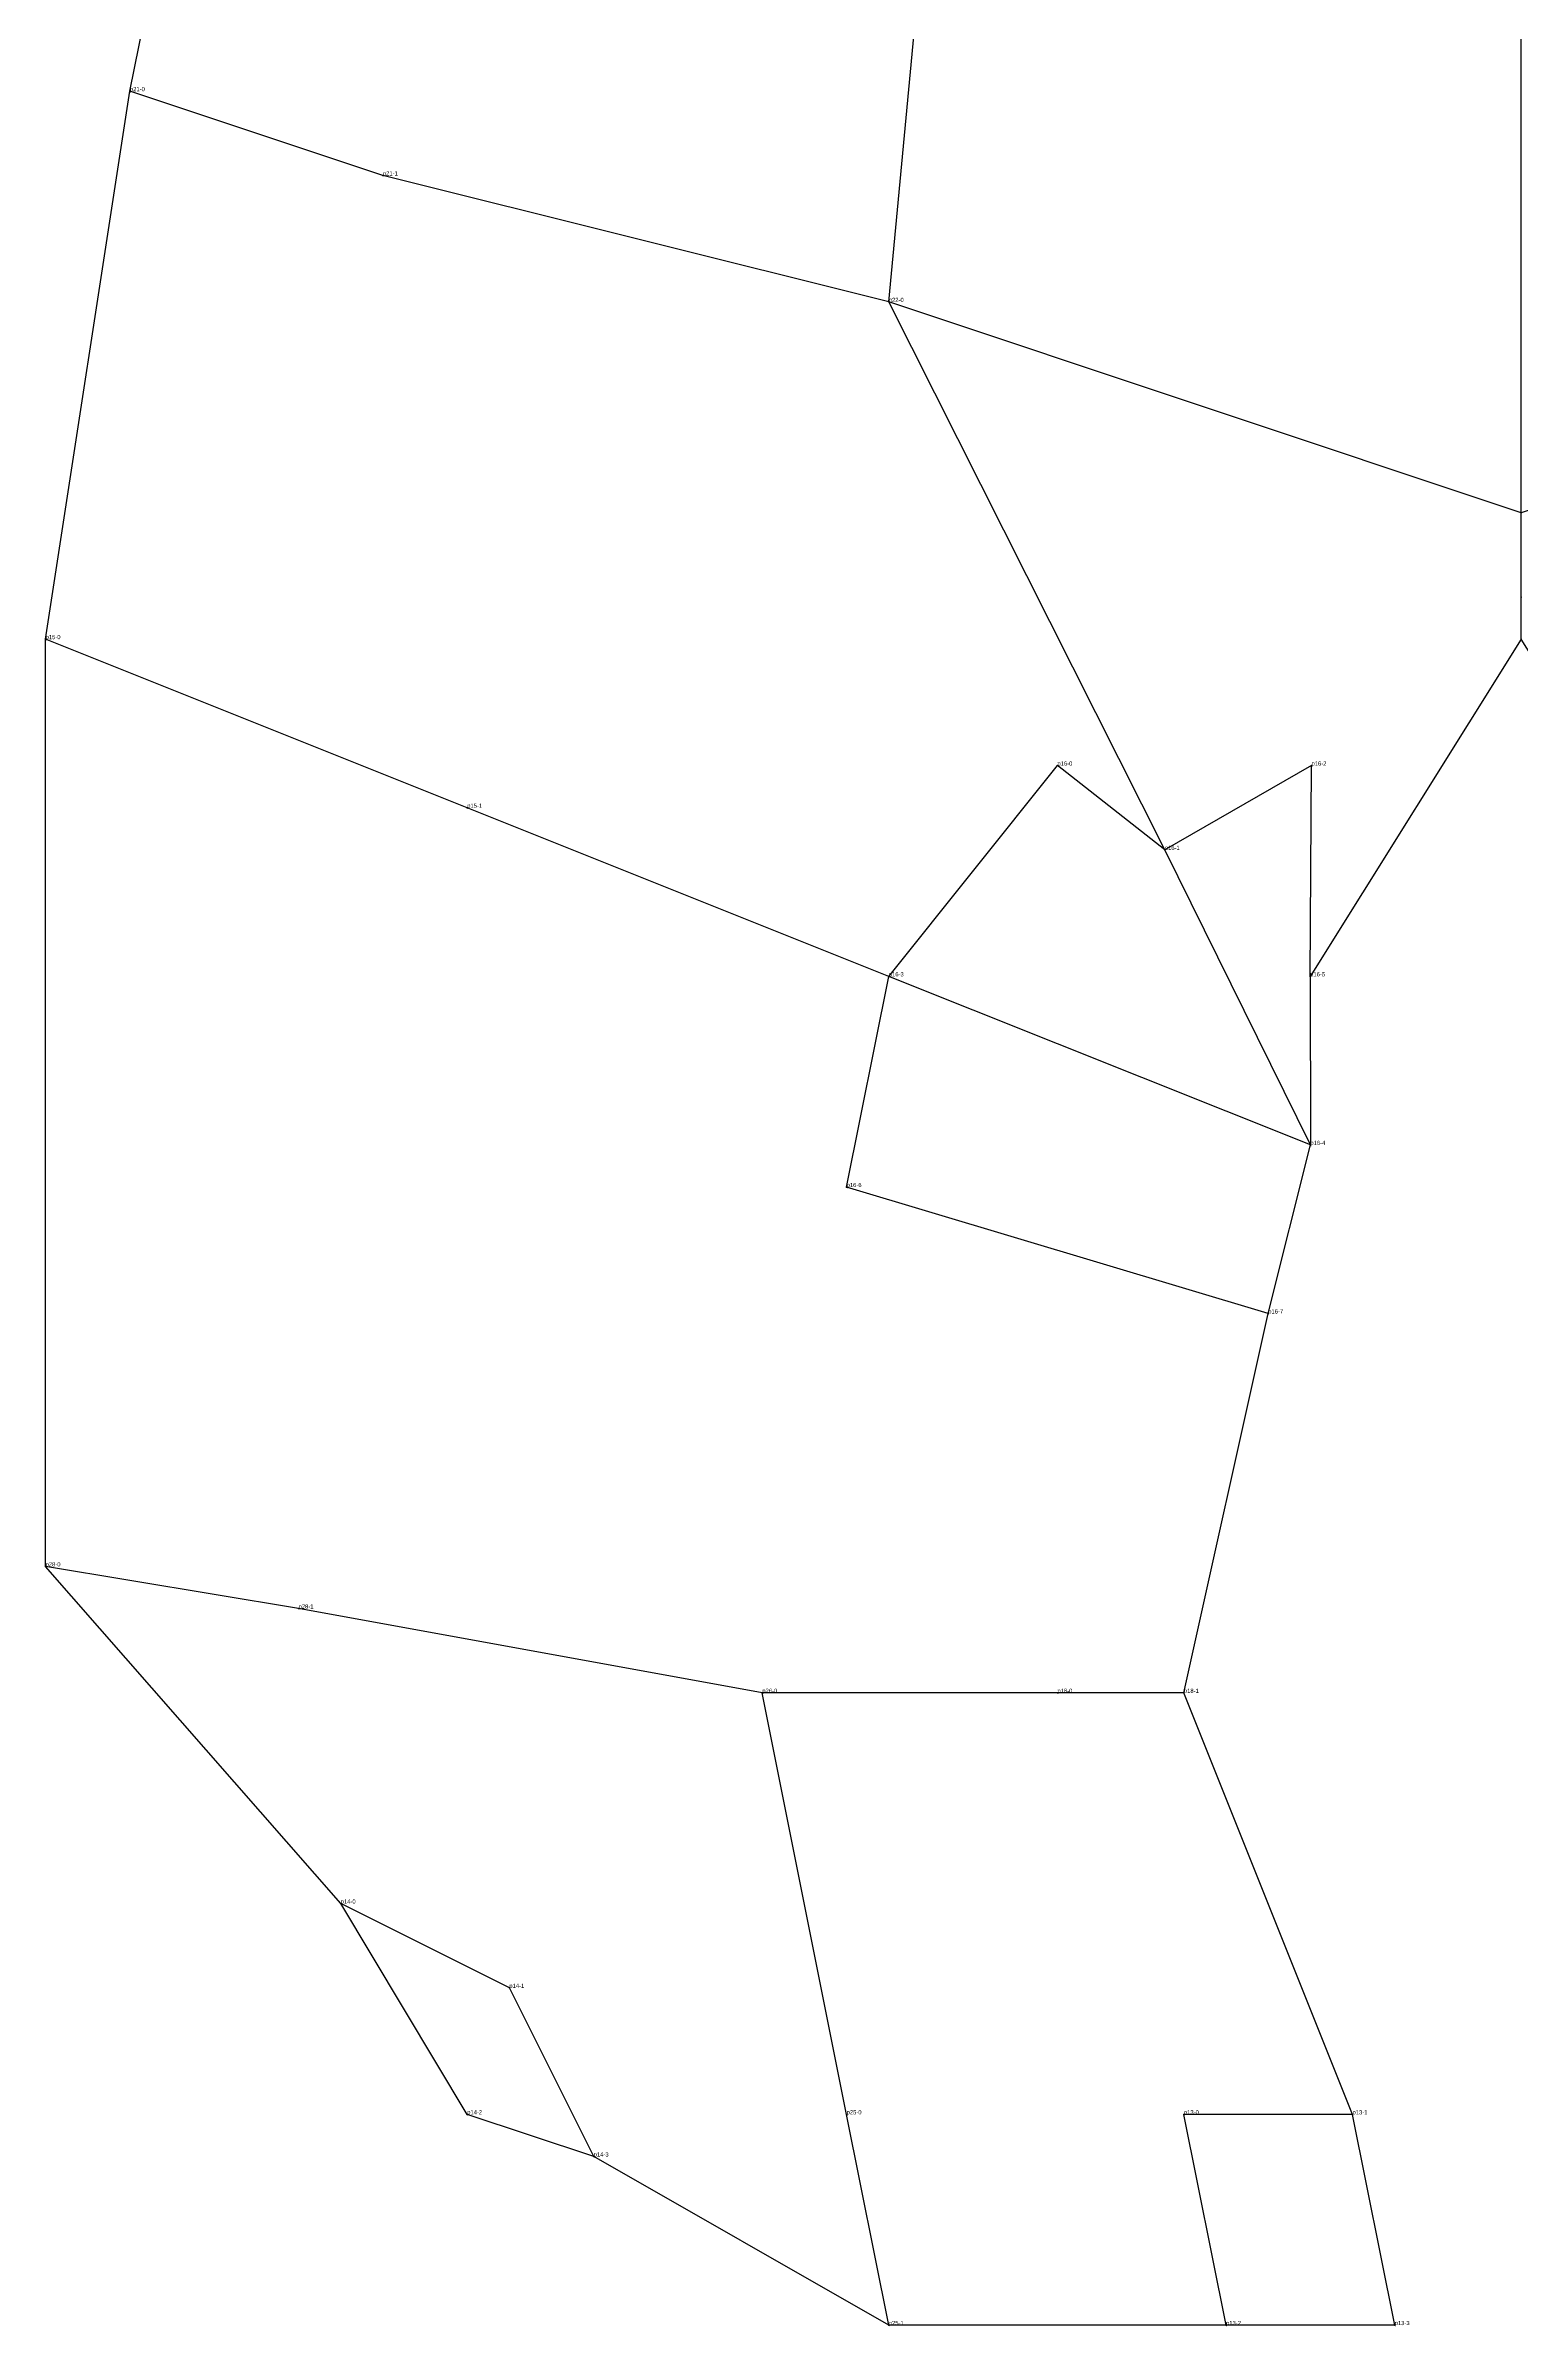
# Model space of a CAD drawing. Header units: metres. Extents: x -35 to 35.3, y -98 to 0.1.
# Drawn here: x -35 to 0, y -98 to -43.9 of the extents above; entities that cross this region are included whole.
import ezdxf

# ---------------------------------------------------------------- set-up
doc = ezdxf.new("R2010")
doc.units = ezdxf.units.M

msp = doc.modelspace()

# ---------------------------------------------------------------- linework, layer by layer
for p, q in [((-15, -50, 10), (-12, -18, 2)), ((0, -55, 10), (0, -18, 3)), ((-33, -45), (-29, -25, -5)), ((-35, -58), (-33, -45)), ((-27, -47, 3), (-33, -45)), ((-15, -50, 10), (-27, -47, 3)), ((0, -55, 10), (-15, -50, 10)), ((-8.453, -63, 3), (-15, -50, 10)), ((15, -50, 10), (0, -55, 10)), ((0, -57), (0, -55, 10)), ((0, -58, -1.044), (0, -57)), ((-25, -62), (-35, -58)), ((-35, -80), (-35, -58)), ((0, -58, -1.044), (-5.006, -66, 1.896)), ((5.006, -66, 1.896), (0, -58, -1.044)), ((-15, -66), (-11, -61, 2)), ((-8.453, -63, 3), (-11, -61, 2)), ((-4.973, -61, 2), (-8.453, -63, 3)), ((-5.006, -66, 1.896), (-4.973, -61, 2)), ((-15, -66), (-25, -62)), ((-5, -70), (-8.453, -63, 3)), ((-16, -71, -1), (-15, -66)), ((-5, -70), (-15, -66)), ((-5.006, -66, 1.896), (-5, -70)), ((-6, -74, -2), (-5, -70)), ((-6, -74, -2), (-16, -71, -1)), ((-8, -83, -5), (-6, -74, -2)), ((-28, -88, -5), (-35, -80)), ((-29, -81, -2), (-35, -80)), ((-18, -83, -5), (-29, -81, -2)), ((-11, -83, -5), (-18, -83, -5)), ((-16, -93, -8), (-18, -83, -5)), ((-8, -83, -5), (-11, -83, -5)), ((-4, -93, -5), (-8, -83, -5)), ((-24, -90, -6), (-28, -88, -5)), ((-25, -93, -8), (-28, -88, -5)), ((-22, -94, -8), (-24, -90, -6)), ((-22, -94, -8), (-25, -93, -8)), ((-15, -98, -10), (-16, -93, -8)), ((-4, -93, -5), (-8, -93, -6)), ((-7, -98, -7), (-8, -93, -6)), ((-3, -98, -5), (-4, -93, -5)), ((-15, -98, -10), (-22, -94, -8)), ((-7, -98, -7), (-15, -98, -10)), ((-3, -98, -5), (-7, -98, -7))]:
    msp.add_line(p, q)
for p in [(-33, -45), (-27, -47, 3), (-15, -50, 10), (0, -55, 10), (0, -57), (-35, -58), (0, -58, -1.044), (-11, -61, 2), (-4.973, -61, 2), (-25, -62), (-8.453, -63, 3), (-15, -66), (-5.006, -66, 1.896), (-5, -70), (-16, -71, -1), (-6, -74, -2), (-35, -80), (-29, -81, -2), (-18, -83, -5), (-11, -83, -5), (-8, -83, -5), (-28, -88, -5), (-24, -90, -6), (-25, -93, -8), (-16, -93, -8), (-8, -93, -6), (-4, -93, -5), (-22, -94, -8), (-15, -98, -10), (-7, -98, -7), (-3, -98, -5)]:
    msp.add_point(p)

# ---------------------------------------------------------------- texts
for s, p in [('p21-0', (-33, -45)), ('p21-1', (-27, -47, 3)), ('p22-0', (-15, -50, 10)), ('p15-0', (-35, -58)), ('p16-0', (-11, -61, 2)), ('p16-2', (-4.973, -61, 2)), ('p15-1', (-25, -62)), ('p16-1', (-8.453, -63, 3)), ('p16-3', (-15, -66)), ('p16-5', (-5.006, -66, 1.896)), ('p16-4', (-5, -70)), ('p16-6', (-16, -71, -1)), ('p16-7', (-6, -74, -2)), ('p28-0', (-35, -80)), ('p28-1', (-29, -81, -2)), ('p26-0', (-18, -83, -5)), ('p18-0', (-11, -83, -5)), ('p18-1', (-8, -83, -5)), ('p14-0', (-28, -88, -5)), ('p14-1', (-24, -90, -6)), ('p14-2', (-25, -93, -8)), ('p25-0', (-16, -93, -8)), ('p13-0', (-8, -93, -6)), ('p13-1', (-4, -93, -5)), ('p14-3', (-22, -94, -8)), ('p25-1', (-15, -98, -10)), ('p13-2', (-7, -98, -7)), ('p13-3', (-3, -98, -5))]:
    msp.add_text(s, height=0.1).set_placement(p)

doc.saveas('drawing.dxf')
